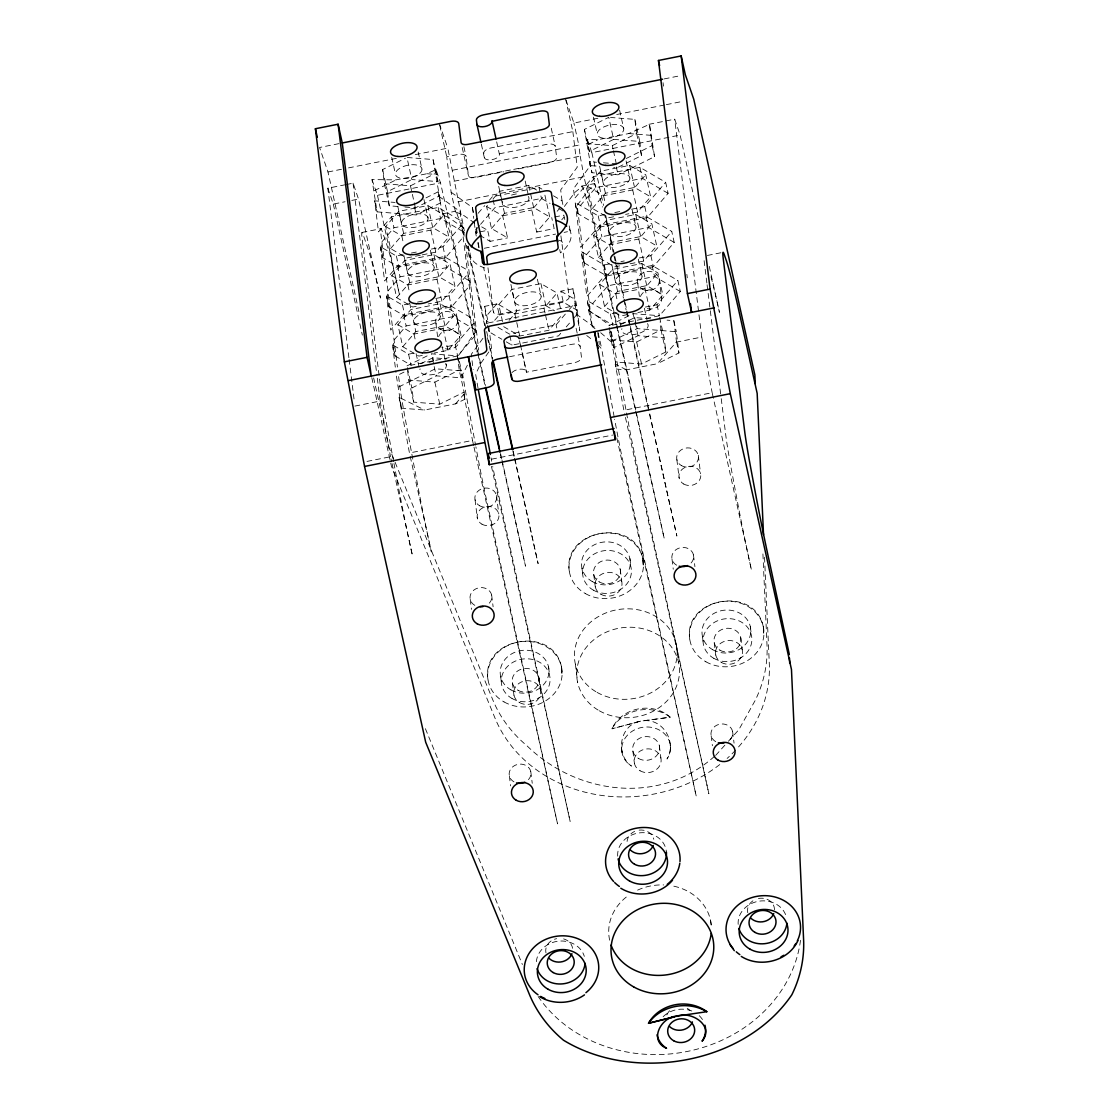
<?xml version="1.0" encoding="UTF-8"?>
<svg xmlns="http://www.w3.org/2000/svg" width="1119" height="1119" viewBox="0 0 1119 1119"><rect width="100%" height="100%" fill="white"/><g stroke="black" fill="none" stroke-linecap="round" stroke-linejoin="round"><path stroke-width="0.75" stroke-dasharray="5 3.75" d="M644.236 720.706C663.609 719.013 676.911 742.834 667.008 759.004A24.45 21.443 -7.1 0 0 659.455 730.092A24.45 21.443 -7.1 0 0 626.136 736.722A24.45 21.443 -7.1 0 0 631.494 766.081C614.779 754.374 619.772 724.455 640.697 721.14L670.239 717.209C652.783 701.291 621.814 707.194 611.939 728.805A37.319 32.731 -7.1 0 1 670.239 717.209L640.697 721.14L611.939 728.805L637.27 722.091M467.364 365.214L462.679 374.417A64.356 2.56 78.7 0 0 467.308 400.938L475.575 445.152M564.368 206.469L575.054 192.23L581.628 186.915A64.356 2.56 78.7 0 1 583.083 188.482L588.258 203.532A64.356 2.56 78.7 0 1 595.196 230.878L616.177 324.384M458.482 355.478L475.029 332.693L473.855 323.209L455.195 344.904L441.879 347.561M482.946 338.288L471.267 354.373L473.155 369.592M476.75 351.925L478.708 349.24L465.364 241.816M403.05 254.698L396.392 256.027L380.334 246.67L382.782 257.706L398.84 267.049L445.446 257.776L464.105 236.081L463.588 231.927L461.154 220.905L438.13 207.491L391.524 216.764L378.502 231.899L374.641 200.833L395.077 202.441M420.38 255.23L406.673 257.957L390.573 248.586L385.691 226.514L398.728 211.351L427.85 205.56L443.949 214.932L448.831 236.99L435.795 252.153L422.087 254.88M463.588 231.927L440.564 218.513L393.972 227.786L380.95 242.935L382.782 257.706M390.573 248.586L403.623 233.409L432.745 227.619L448.831 236.99M409.148 303.781L402.49 305.109L386.433 295.752L388.88 306.788L404.938 316.131L451.544 306.858L470.204 285.149L467.238 269.973L444.215 256.573L397.623 265.846L384.6 280.981L380.334 246.67M416.184 306.354L412.757 307.04L396.672 297.668L391.79 275.596L404.826 260.433L433.948 254.628L450.034 264L454.929 286.072L441.893 301.235L428.185 303.962M385.691 226.514L401.777 235.885L430.899 230.094L443.949 214.932M469.686 281.009L446.663 267.595L400.056 276.869L387.048 292.017L388.88 306.788M396.672 297.668L409.722 282.492L438.844 276.701L454.929 286.072M431.347 249.075L442.998 246.753L461.657 225.045L467.238 269.973M478.149 213.281L484.737 205.616M489.129 200.511L492.416 196.678L539.022 187.405L541.904 189.083M486.583 206.442L502.669 215.813L507.564 237.871L491.479 228.5L486.583 206.442L488.765 203.91M493.101 198.86L499.633 191.279L528.755 185.474L537.526 190.594M479.491 225.59L476.204 229.423L476.722 233.563L474.974 225.688M480.597 224.318L494.864 207.714L541.47 198.441L550.1 203.476M413.582 353.184L408.589 354.177L392.531 344.834L394.979 355.856L411.037 365.214L457.643 355.94L476.302 334.231L473.337 319.055L450.314 305.641L403.707 314.915L390.699 330.063L386.433 295.752M422.283 355.436L418.856 356.108L402.77 346.736L397.874 324.678L410.925 309.515L440.047 303.711L456.132 313.082L461.028 335.154L447.992 350.317L434.284 353.044M391.79 275.596L407.875 284.967L436.997 279.177L450.034 264M475.785 330.091L452.761 316.677L406.155 325.951L393.147 341.085L394.979 355.856M491.479 228.5L504.515 213.337L533.651 207.547L549.737 216.918L536.7 232.081L531.805 210.022L544.841 194.846L549.737 216.918M402.77 346.736L415.806 331.574L444.942 325.783L461.028 335.154M435.781 298.479L449.097 295.836L467.756 274.127L473.337 319.055M397.874 324.678L413.974 334.049L443.096 328.259L456.132 313.082M557.15 211.267L559.304 208.749M604.861 214.54L598.203 215.869L575.18 202.455L577.614 213.491L600.637 226.905L647.244 217.618L668.113 193.349L665.665 182.327L639.928 167.332L593.322 176.606L574.662 198.315L573.474 188.817L590.035 166.032L589.503 161.709L596.455 162.255M613.604 216.778L608.47 217.799L592.385 208.428L587.489 186.355L600.525 171.193L629.661 165.402L645.747 174.774L650.629 196.832L637.592 211.995L625.605 214.386M561.752 219.772L563.92 217.254M668.113 193.349L642.376 178.355L595.77 187.628L577.11 209.337L577.614 213.491M496.794 303.948L485.954 316.551L484.681 306.354L496.794 303.948L499.242 314.971L492.738 322.538M502.543 321.573L498.78 304.606L511.817 289.429L540.953 283.639L557.038 293.01L560.423 308.284M592.385 208.428L605.421 193.251L634.543 187.46L650.629 196.832M509.103 320.342L516.712 311.502L511.817 289.429M609.282 263.958L604.288 264.951L581.265 251.537L583.712 262.559L606.736 275.973L653.342 266.7L674.211 242.431L671.764 231.409L646.027 216.415L599.42 225.688L580.761 247.383L575.18 202.455M619.702 265.86L614.569 266.882L598.469 257.51L593.588 235.438L606.624 220.275L635.746 214.47L651.845 223.856L656.727 245.914L643.691 261.077L629.983 263.804M587.489 186.355L603.575 195.727L632.697 189.936L645.747 174.774M674.211 242.431L648.461 227.437L601.868 236.71L583.209 258.419L583.712 262.559M498.78 304.606L514.866 313.977L544.002 308.173L557.038 293.01M598.469 257.51L611.52 242.333L640.641 236.543L656.727 245.914M631.48 209.239L644.796 206.595L665.665 182.327M503.676 326.664L519.762 336.036L548.883 330.245L561.934 315.068M497.983 327.391L509.495 334.105L556.101 324.832L568.172 310.788M569.263 309.501L574.76 303.123L579.782 330.567L576.649 305.333L572.97 288.786L560.871 291.192L563.319 302.228L576.691 310.005L577.194 314.159L572.816 319.265M617.045 312.705L610.387 314.019L587.363 300.619L589.811 311.642L612.834 325.056L659.441 315.782L680.31 291.513L677.862 280.477L652.111 265.483L605.519 274.756L586.86 296.465L581.265 251.537M627.507 314.593L620.667 315.95L604.568 306.578L599.686 284.52L612.722 269.357L641.844 263.552L657.93 272.924L662.826 294.996L649.789 310.159L636.082 312.886M593.588 235.438L609.673 244.809L638.795 239.018L651.845 223.856M560.731 333.308L558.535 335.868L511.942 345.142L503.298 340.106M566.228 326.93L571.711 320.538M680.31 291.513L654.559 276.519L607.953 285.793L589.293 307.501L589.811 311.642M604.568 306.578L617.618 291.416L646.74 285.625L662.826 294.996M639.243 257.985L650.894 255.678L671.764 231.409M599.686 284.52L615.772 293.891L644.894 288.101L657.93 272.924M645.341 307.068L656.993 304.746L677.862 280.477M455.531 403.875L463.881 394.238L464.986 399.175L455.531 403.875L424.661 410.016L401.483 408.183L399.049 397.301L424.661 410.016M626.458 369.857L615.24 364.109L616.331 369.06L626.458 369.857L657.343 363.717L676.505 341.938L673.862 320.677L667.064 320.146M715.67 755.409L727.28 742.526M728.441 741.24L738.876 729.658L755.269 700.284A141.567 124.167 -7.1 0 0 767.019 645.173L762.794 551.038M714.412 756.402C660.126 805.12 577.432 795.217 526.909 745.73A141.567 124.167 -7.1 0 1 492.752 699.753L389.118 447.768L373.648 377.97M397.972 206.497L389.258 205.812L384.377 183.754L382.614 169.584L405.442 158.227M435.976 169.584L437.949 181.6L411.848 179.544L406.952 157.471L433.067 159.541L440.592 202.861L416.254 214.96L377.089 211.869L372.012 179.586L396.07 179.865L426.954 173.725L435.976 169.584L440.508 182.761L485.464 385.551M374.445 190.608L396.07 179.865M389.258 205.812L387.51 191.643L411.848 179.544M384.377 183.754L410.477 185.81L434.829 173.711M425.975 197.881L438.144 191.825L440.592 202.861M404.924 207.057L415.373 207.882L439.711 195.769M613.646 139.385L589.307 151.485L587.335 139.455L597.868 139.707L628.752 133.567L649.482 124.363L654.573 156.646L618.052 174.802L591.951 172.732L584.412 129.426L608.764 117.313L613.646 139.385L639.76 141.442L641.509 155.611L617.17 167.724L613.688 167.444M588.426 144.407L597.868 139.707M586.174 143.596L612.275 145.652L636.627 133.553L634.865 119.383L610.498 117.453M626.248 158.478L652.125 145.61L649.482 124.363M406.994 365.899L428.297 355.31M404.001 372.109L396.392 375.9L401.483 408.183M420.744 363.787L432.913 357.744L446.831 358.849M398.84 386.922L435.361 368.78L461.462 370.837L462.343 377.928L436.242 375.858L411.89 387.957L413.652 402.127L439.753 404.197L464.105 392.084L459.21 370.025L457.447 355.856L431.347 353.8L436.242 375.858M407.582 370.627L408.757 380.068L434.871 382.125L459.21 370.025M608.806 325.741L633.144 313.642L659.245 315.698M621.017 324.398L634.711 317.586L651.734 318.929M609.589 332.035L615.45 361.969L641.551 364.039L665.903 351.925L664.14 337.77L638.04 335.7L613.688 347.799L612.806 340.722L637.159 328.622L676.31 331.714L678.953 352.961L657.343 363.717M610.554 339.91L636.669 341.966L661.007 329.867L660.028 321.992M443.04 213.757L455.727 211.169M339.015 143.624L319.558 147.484L327.979 171.976L359.297 313.278M664.238 78.903L680.464 75.672M327.979 171.976L341.673 169.249M348.513 167.892L398.154 158.003M415.275 154.604L447.796 148.128L464.343 230.85M566.06 100.178L573.921 123.034L597.882 118.264M616.709 114.516L664.644 104.976M666.351 104.64L683.471 101.228M463.923 234.654A64.356 2.56 78.7 0 0 462.133 228.626L456.958 213.589A64.356 2.56 78.7 0 0 455.503 212.009L451.125 192.23L446.719 156.744L458.063 154.478A7.721 3.693 -12.5 0 1 466.091 156.66L468.455 175.683A6.434 3.077 -12.5 0 0 475.141 177.487L503.886 171.766M565.501 98.542L572.844 131.636L490.863 147.96A7.721 3.693 -12.5 0 0 483.744 153.149L484.289 157.443A7.721 3.693 -12.5 0 0 492.304 159.611A7.721 3.693 -12.5 0 0 499.424 154.422L496.402 140.574M499.34 153.807L547.275 144.281A7.721 3.693 -12.5 0 1 555.29 146.449L556.661 157.499A7.721 3.693 -12.5 0 1 549.555 162.675L515.733 169.417M348.89 357.674L327.839 188.216L344.666 184.859M346.344 184.523L353.072 183.194L358.528 199.07L380.474 298.032A102.962 4.098 78.7 0 0 368.417 249.999L363.213 234.864A64.356 2.56 78.7 0 0 362.318 240.389L380.656 387.999A64.356 2.56 78.7 0 0 386.936 425.835L393.65 461.797M648.908 124.321L674.687 119.187L680.142 135.063L699.417 222.01M452.691 170.2L578.817 145.092L573.921 123.034M327.839 188.216L333.308 204.092L345.072 201.742M351.8 200.413L358.528 199.07M372.012 179.586L377.453 195.307L440.508 182.761M587.335 139.455L591.853 152.632L680.142 135.063M454.062 181.236L512.012 169.71M513.719 169.361L580.188 156.142L578.817 145.092M457.909 201.84L584.034 176.732L617.716 328.65M362.052 232.444L380.978 228.682M502.669 215.813L531.805 210.022M476.274 236.039L475.547 232.738L478.568 232.123M480.079 231.829L487.646 230.318L490.094 241.354L507.564 237.871M554.744 216.974L563.822 215.156L564.927 220.121M411.372 253.048L416.366 252.055M614.849 212.554L619.842 211.561M536.7 232.081L554.171 228.598L551.723 217.576M484.303 248.264L555.611 234.081M564.102 232.388L567.501 231.703M417.471 302.116L422.464 301.123M620.933 261.636L624.262 260.965M707.39 255.454L723.154 252.307M499.242 314.971L516.712 311.502M540.953 283.639L545.834 305.697L563.319 302.228M478.023 388.041A64.356 2.56 78.7 0 1 475.645 374.152L480.96 363.102L491.493 348.135L488.36 322.901L576.649 305.333M423.569 351.198L428.563 350.205M509.537 356.723L572.117 344.274A7.721 3.693 -12.5 0 1 580.132 346.442L581.502 357.493A7.721 3.693 -12.5 0 1 574.397 362.682L526.476 372.221L521.342 349.044M354.905 406.085L380.138 401.064L377.131 376.865M675.974 342.204L701.753 337.071L674.687 119.187M366.99 461.42L390.531 456.734L391.664 461.853M473.645 445.53L472.512 440.424L409.456 452.971L399.049 397.301M721.237 398.672L725.741 434.927A64.356 2.56 78.7 0 0 732.008 472.777L735.84 493.241A102.962 4.098 78.7 0 0 751.464 570.033L712.16 392.727L623.87 410.295L615.24 364.109M491.619 459.168L612.639 435.081M581.852 186.076L594.399 183.628M628.752 133.567L651.929 135.399M603.421 162.801L615.604 163.766M591.07 165.654L598.022 166.199M426.954 173.725L437.081 174.522M455.503 212.009L462.525 214.624L474.68 223.045M438.144 191.825L442.886 215.086L449.041 217.715L463.63 227.954L464.287 233.144M553.415 195.797L562.046 200.819L563.095 205.546M558.731 208.498L563.053 211.015M481.702 226.863L487.646 230.318M479.687 235.298L490.094 241.354M560.871 291.192L574.243 298.983L576.691 310.005M545.834 305.697L554.618 310.816M486.849 323.811L486.471 320.691L490.779 323.209M487.52 325.419L488.919 331.728L501.858 339.267M451.125 192.23L472.4 207.491L474.246 215.757M438.69 196.147L459.965 211.407L461.154 220.905M587.363 300.619L588.552 310.103L609.827 325.363M576.103 314.019L595.965 328.259M588.552 310.103L592.217 326.65L595.042 328.678M600.679 332.721L614.023 344.302A64.356 2.56 78.7 0 0 618.667 370.823L628.514 423.541A64.356 2.56 78.7 0 0 637.676 468.791L708.873 793.735L624.626 413.708M586.72 335.546L593.49 340.708M597.602 344.568L601.77 349.058A64.356 2.56 78.7 0 0 606.05 373.326L614.317 417.555M425.402 728.693L522.391 964.508M439.375 123.65L447.796 148.128M615.058 260.671L607.813 228.374A64.356 2.56 78.7 0 0 605.015 216.345M615.436 262.378L623.451 298.074M623.829 299.766L626.122 309.977M626.5 311.669L676.869 536.071L649.663 413.373M616.555 326.077L635.256 409.386M635.634 411.079L664.252 538.589L618.094 330.357M484.709 325.685L469.071 255.985A64.356 2.56 78.7 0 0 466.609 245.313M487.38 337.574L492.346 359.675M512.95 451.475L514.097 456.58M514.474 458.286L538.127 563.682L513.159 451.027M477.449 351.995L456.454 258.489A64.356 2.56 78.7 0 0 449.516 231.129L444.355 216.093A64.356 2.56 78.7 0 0 442.886 215.086M477.827 353.688L485.073 385.985M500.333 453.992L525.51 566.186L500.585 453.713M699.795 223.716L700.928 228.822M709.25 266.336L719.447 312.355A102.962 4.098 78.7 0 0 710.481 274.812M652.125 145.61L654.573 156.646M634.865 119.383L639.76 141.442M636.627 133.553L641.509 155.611M639.928 167.332L642.376 178.355M673.862 320.677L676.31 331.714M676.505 341.938L678.953 352.961M644.796 206.595L647.244 217.618M646.027 216.415L648.461 227.437M619.618 110.18L623.759 128.853A13.512 6.462 -12.5 0 1 604.596 138.378A13.512 6.462 -12.5 0 1 603.211 127.23A13.512 6.462 -12.5 0 1 623.759 128.853M650.894 255.678L653.342 266.7M652.111 265.483L654.559 276.519M629.661 165.402L634.543 187.46M632.697 189.936L637.592 211.995M626.094 160.954L629.857 177.935A13.512 6.462 -12.5 0 1 610.68 187.46A13.512 6.462 -12.5 0 1 609.296 176.298A13.512 6.462 -12.5 0 1 629.857 177.935M656.993 304.746L659.441 315.782M659.623 317.404L664.14 337.77M635.746 214.47L640.641 236.543M661.007 329.867L665.903 351.925M638.795 239.018L643.691 261.077M632.193 210.036L635.956 227.003A13.512 6.462 -12.5 0 1 616.779 236.543A13.512 6.462 -12.5 0 1 615.394 225.381A13.512 6.462 -12.5 0 1 635.956 227.003M641.844 263.552L646.74 285.625M638.292 259.118L642.054 276.085A13.512 6.462 -12.5 0 1 622.877 285.625A13.512 6.462 -12.5 0 1 621.493 274.463A13.512 6.462 -12.5 0 1 642.054 276.085M644.894 288.101L649.789 310.159M612.275 145.652L613.03 149.051M613.408 150.743L617.17 167.724M616.303 166.927L618.052 174.802M644.39 308.201L647.397 321.768M593.518 117.145L597.28 134.126M634.711 317.586L637.159 328.622M633.144 313.642L638.04 335.7M599.616 166.227L603.379 183.208M600.525 171.193L605.421 193.251M636.669 341.966L641.551 364.039M603.575 195.727L605.463 204.218M591.853 152.632L603.575 205.462M605.701 215.31L614.527 254.88M614.904 256.587L616.415 263.413M616.793 265.105L624.724 300.899M625.101 302.606L630.011 324.762M630.389 326.454L649.286 411.666M606.624 220.275L611.52 242.333M584.412 129.426L589.307 151.485M609.673 244.809L611.184 251.607M593.322 176.606L595.77 187.628M589.503 161.709L591.951 172.732M611.799 264.392L615.562 281.359M612.722 269.357L617.618 291.416M615.772 293.891L617.268 300.675M598.203 215.869L600.637 226.905M599.42 225.688L601.868 236.71M617.898 313.474L621.66 330.441M604.288 264.951L606.736 275.973M605.519 274.756L607.953 285.793M610.387 314.019L612.834 325.056M611.226 331.672L614.023 344.302M610.708 331.266L612.806 340.722M609.17 327.433L613.688 347.799M598.119 332.581L601.77 349.058M551.261 128.251L555.29 146.449M616.793 437.823L696.256 796.252L625.059 471.309A64.356 2.56 78.7 0 1 615.898 426.045L614.625 419.247M569.207 225.898L571.04 234.165M560.899 235.857L569.151 297.081A6.434 3.077 -12.5 0 1 563.235 301.403L500.165 313.949A6.434 3.077 -12.5 0 1 493.479 312.131L483.576 267.455M559.71 249.607L560.437 252.908A51.474 24.646 -12.5 0 0 568.858 228.598M576.103 328.245L580.132 346.442M539.022 187.405L541.47 198.441M528.755 185.474L533.651 207.547M525.189 181.04L528.21 194.622M556.101 324.832L556.786 327.979M537.386 279.19L541.148 296.171A13.512 6.462 -12.5 0 1 521.986 305.697A13.512 6.462 -12.5 0 1 520.601 294.549A13.512 6.462 -12.5 0 1 541.148 296.171M544.002 308.173L545.121 313.264M545.499 314.971L548.883 330.245M498.71 186.313L501.718 199.881M499.633 191.279L504.515 213.337M481.352 144.197L484.289 157.443M493.115 199.839L494.864 207.714M510.907 284.464L514.67 301.445M514.866 313.977L519.762 336.036M520.531 345.128L526.476 372.221M519.496 340.777L520.964 347.394M509.844 335.686L511.942 345.142M463.895 146.729L466.091 156.66M462.217 147.54L468.455 175.683M477.743 242.655L478.848 247.621M484.681 306.354L488.36 322.901M486.471 320.691L487.171 323.839M468.301 245.97L470.134 254.251M467.742 246.208L486.289 329.853M486.667 331.56L492.724 358.863M439.739 125.3L446.719 156.744M433.067 159.541L437.949 181.6M438.13 207.491L440.564 218.513M442.998 246.753L445.446 257.776M491.423 466.329L570.13 821.346L498.934 496.402A64.356 2.56 78.7 0 1 492.71 466.413M444.215 256.573L446.663 267.595M418.198 152.044L421.961 169.011A13.512 6.462 -12.5 0 1 402.784 178.536A13.512 6.462 -12.5 0 1 401.399 167.388A13.512 6.462 -12.5 0 1 421.961 169.011M449.097 295.836L451.544 306.858M450.314 305.641L452.761 316.677M427.85 205.56L432.745 227.619M430.899 230.094L435.795 252.153M423.919 199.42L428.059 218.093A13.512 6.462 -12.5 0 1 408.883 227.619A13.512 6.462 -12.5 0 1 407.498 216.457A13.512 6.462 -12.5 0 1 428.059 218.093M459.363 361.381L461.462 370.837M455.195 344.904L457.643 355.94M457.825 357.548L462.343 377.928M433.948 254.628L438.844 276.701M436.997 279.177L441.893 301.235M430.395 250.194L434.158 267.161A13.512 6.462 -12.5 0 1 414.981 276.701A13.512 6.462 -12.5 0 1 413.596 265.539A13.512 6.462 -12.5 0 1 434.158 267.161M474.022 447.236L557.528 823.864L486.317 498.906A64.356 2.56 78.7 0 1 477.17 453.657L475.897 446.859M440.047 303.711L444.942 325.783M443.096 328.259L447.992 350.317M436.494 299.277L440.257 316.243A13.512 6.462 -12.5 0 1 421.08 325.783A13.512 6.462 -12.5 0 1 419.695 314.621A13.512 6.462 -12.5 0 1 440.257 316.243M410.477 185.81L413.862 201.084M414.24 202.791L415.373 207.882M414.506 207.085L416.254 214.96M442.215 346.652L446.341 365.326M391.706 157.303L395.469 174.284M432.913 357.744L433.612 360.891M397.804 206.386L401.567 223.352M398.728 211.351L403.623 233.409M434.871 382.125L439.753 404.197M401.777 235.885L403.274 242.683M403.903 255.468L407.666 272.435M404.826 260.433L409.722 282.492M382.614 169.584L387.51 191.643M407.875 284.967L409.75 293.458M391.524 216.764L393.972 227.786M409.624 302.843L415.806 331.574M413.974 334.049L415.471 340.833M396.392 256.027L398.84 267.049M397.623 265.846L400.056 276.869M416.1 353.632L419.107 367.2M402.49 305.109L404.938 316.131M377.453 195.307L399.385 294.269A102.962 4.098 78.7 0 0 387.342 246.236L382.125 231.087A64.356 2.56 78.7 0 0 381.243 236.627L397.441 367.06M403.707 314.915L406.155 325.951M374.641 200.833L377.089 211.869M408.589 354.177L411.037 365.214M407.372 367.591L411.89 387.957M408.757 380.068L413.652 402.127M410.211 456.384L431.388 551.933A102.962 4.098 78.7 0 1 415.778 475.155L405.861 422.073A64.356 2.56 78.7 0 1 399.581 384.223L398.294 373.928M392.042 463.56L412.477 555.695A102.962 4.098 78.7 0 1 396.853 478.918L393.972 463.504M333.308 204.092L362.36 335.127M371.788 377.676L391.412 466.175L495.032 718.16A141.567 124.167 -7.1 0 0 720.636 763.871M701.753 337.071L712.16 392.727M580.188 156.142L584.034 176.732M463.881 394.238L472.512 440.424M380.138 401.064L390.531 456.734M621.395 747.562L622.024 752.541M763.284 626.724C754.835 584.132 680.632 598.022 690.129 641.271M750.359 626.78L751.436 635.368M706.872 283.009L704.508 264.028A64.356 2.56 78.7 0 1 704.005 259.09M707.082 284.744L721.014 396.951M740.708 637.494L742.233 649.761M663.049 82.68L663.483 86.135M686.856 274.351L687.29 277.806M698.298 455.349L700.578 473.757M732.595 731.42L734.05 743.142M714.23 642.768L715.754 655.035M659.161 278.841L661.455 297.248M693.458 554.912L694.913 566.634M702.438 636.319L703.501 644.908M676.855 459.629L679.135 478.023M711.152 735.701L712.397 745.73M637.718 283.107L639.383 296.493M672.015 559.178L673.26 569.221M676.254 644.04L678.548 662.448M710.551 920.112L711.376 926.798A51.474 45.152 -7.1 0 0 670.365 885.535M642.824 558.549C634.361 515.957 560.171 529.846 569.669 573.096M615.45 361.969L616.331 369.06M659.371 745.827L660.895 758.095M629.899 558.605L630.962 567.193M572.844 131.636L577.25 167.137L560.689 189.922L562.046 200.819M597.812 332.665L599.28 344.484M592.217 326.65L577.152 205.364L588.608 189.936L594.231 184.971A64.356 2.56 78.7 0 1 595.7 185.978L600.875 201.014A64.356 2.56 78.7 0 1 602.665 207.043M620.248 569.319L621.772 581.586M632.892 751.101L634.417 763.368M572.97 288.786L574.243 298.983M593.755 574.593L595.28 586.86M581.978 568.144L583.041 576.733M575.362 664.113L577.642 682.52M561.486 666.882C553.024 624.29 478.834 638.18 488.332 681.429M548.562 666.938L549.639 675.526M487.968 267.777L493.479 312.131M538.91 677.652L540.435 689.919M476.498 227.409L477.533 235.815M478.373 242.543L479.002 247.593M488.569 328.958L488.919 331.728M472.4 207.491L473.757 218.387M474.274 222.527L475.547 232.738M496.5 495.507L498.78 513.915M530.784 771.578L532.238 783.3M512.432 682.926L513.943 695.193M457.363 318.999L459.657 337.406M491.661 595.07L493.115 606.792M500.641 676.477L501.704 685.066M464.105 392.084L464.986 399.175M475.057 499.787L477.337 518.181M509.355 775.859L510.6 785.888M435.92 323.265L437.585 336.651M470.218 599.336L471.463 609.379M392.531 344.834L395.958 372.445M353.072 183.194L376.907 375.131M349.114 359.395L353.184 392.251M353.408 393.986L354.261 400.896M670.253 745.002L670.533 748.457M764.529 557.248L769.299 663.581A141.567 124.167 -7.1 0 1 736.666 749.031M609.645 940.184A51.474 45.152 -7.1 0 1 629.004 895.018M637.592 890.123A51.474 45.152 -7.1 0 1 663.707 884.933M735.533 750.234A141.567 124.167 -7.1 0 1 727.126 758.416M438.606 336.707A10.938 9.595 -7.1 0 1 453.377 330.637A10.938 9.595 -7.1 0 1 458.482 343.939A10.938 9.595 -7.1 0 1 442.816 347.687M640.404 296.549A10.938 9.595 -7.1 0 1 655.174 290.478A10.938 9.595 -7.1 0 1 660.28 303.781A10.938 9.595 -7.1 0 1 644.614 307.529M627.074 841.446A13.512 11.847 -7.1 0 1 634.627 831.389M639.131 830.13A13.512 11.847 -7.1 0 1 653.776 839.264M617.688 856.161A24.45 21.443 -7.1 0 1 640.586 832.76A24.45 21.443 -7.1 0 1 666.42 852.174M536.379 961.683A24.45 21.443 -7.1 0 1 558.451 941.177A24.45 21.443 -7.1 0 1 584.328 956.367M738.162 924.336A24.45 21.443 -7.1 0 1 759.451 901.117A24.45 21.443 -7.1 0 1 786.489 917.566M663.133 1016.723A24.45 21.443 -7.1 0 1 691.794 1011.016M699.263 1015.716A24.45 21.443 -7.1 0 1 702.83 1020.122M513.957 781.859A10.938 9.595 -7.1 0 1 511.579 767.9A10.938 9.595 -7.1 0 1 527.664 766.599A10.938 9.595 -7.1 0 1 527.231 780.768M800.505 940.282A141.567 124.167 -7.1 0 1 689.15 1051.063A141.567 124.167 -7.1 0 1 538.001 996.246M545.96 952.856A13.512 11.847 -7.1 0 1 556.633 938.645M563.598 938.883A13.512 11.847 -7.1 0 1 572.662 950.674M666.91 1014.891A13.512 11.847 -7.1 0 1 670.827 1009.688M687.22 1008.345A13.512 11.847 -7.1 0 1 689.85 1010.331M747.758 912.698A13.512 11.847 -7.1 0 1 755.087 899.564M758.43 898.487A13.512 11.847 -7.1 0 1 774.46 910.516M474.834 605.351A10.938 9.595 -7.1 0 1 472.456 591.391A10.938 9.595 -7.1 0 1 488.527 590.077A10.938 9.595 -7.1 0 1 488.094 604.26M676.631 565.193A10.938 9.595 -7.1 0 1 674.253 551.233A10.938 9.595 -7.1 0 1 690.325 549.919A10.938 9.595 -7.1 0 1 689.905 564.102M715.754 741.701A10.938 9.595 -7.1 0 1 713.39 727.742A10.938 9.595 -7.1 0 1 729.462 726.441A10.938 9.595 -7.1 0 1 729.029 740.61M558.885 240.445A6.434 3.077 -12.5 0 1 562.367 242.473M484.765 267.973A51.474 24.646 -12.5 0 1 470.414 249.663M512.04 372.571A7.721 3.693 -12.5 0 1 520.349 369.158A7.721 3.693 -12.5 0 1 526.392 371.606M491.703 461.28A64.356 2.56 78.7 0 1 491.045 457.853M528.294 196.426A13.512 6.462 -12.5 0 1 516.516 207.085A13.512 6.462 -12.5 0 1 502.711 201.518M511.509 195.112A13.512 6.462 -12.5 0 1 518.363 193.741M445.684 363.745A13.512 6.462 -12.5 0 1 433.906 374.403A13.512 6.462 -12.5 0 1 420.101 368.836M428.899 362.416A13.512 6.462 -12.5 0 1 432.312 361.521M647.495 323.587A13.512 6.462 -12.5 0 1 635.704 334.245A13.512 6.462 -12.5 0 1 621.912 328.678M763.69 632.669L763.2 626.108L763.801 634.641L763.69 632.669M643.215 564.48L642.74 557.933L643.327 566.466L643.215 564.48M561.892 672.827L561.402 666.267L561.99 674.799L561.892 672.827M597.056 692.381A51.474 45.152 -7.1 0 0 677.065 655.804A51.474 45.152 -7.1 0 0 603.295 614.051A51.474 45.152 -7.1 0 0 597.056 692.381M504.054 701.921A37.319 32.731 -7.1 0 0 562.074 675.4A37.319 32.731 -7.1 0 0 508.586 645.131A37.319 32.731 -7.1 0 0 504.054 701.921M585.391 593.588A37.319 32.731 -7.1 0 0 643.411 567.067A37.319 32.731 -7.1 0 0 589.923 536.798A37.319 32.731 -7.1 0 0 585.391 593.588M705.865 661.763A37.319 32.731 -7.1 0 0 763.871 635.242A37.319 32.731 -7.1 0 0 710.383 604.973A37.319 32.731 -7.1 0 0 705.865 661.763M479.659 505.788A10.938 9.595 -7.1 0 0 496.668 498.011A10.938 9.595 -7.1 0 0 480.988 489.143A10.938 9.595 -7.1 0 0 479.659 505.788M440.536 329.28A10.938 9.595 -7.1 0 0 457.531 321.503A10.938 9.595 -7.1 0 0 441.865 312.635A10.938 9.595 -7.1 0 0 440.536 329.28M642.334 289.122A10.938 9.595 -7.1 0 0 659.343 281.345A10.938 9.595 -7.1 0 0 643.663 272.476A10.938 9.595 -7.1 0 0 642.334 289.122M681.471 465.63A10.938 9.595 -7.1 0 0 698.466 457.853A10.938 9.595 -7.1 0 0 682.8 448.985A10.938 9.595 -7.1 0 0 681.471 465.63M599.336 710.789A51.474 45.152 -7.1 0 0 679.359 674.211A51.474 45.152 -7.1 0 0 605.589 632.459A51.474 45.152 -7.1 0 0 599.336 710.789M600.973 594.287A13.512 11.847 -7.1 0 0 621.982 584.678A13.512 11.847 -7.1 0 0 602.623 573.725A13.512 11.847 -7.1 0 0 600.973 594.287M519.65 702.62A13.512 11.847 -7.1 0 0 540.645 693.011A13.512 11.847 -7.1 0 0 521.286 682.058A13.512 11.847 -7.1 0 0 519.65 702.62M640.11 770.795A13.512 11.847 -7.1 0 0 661.119 761.186A13.512 11.847 -7.1 0 0 641.746 750.234A13.512 11.847 -7.1 0 0 640.11 770.795M721.447 662.462A13.512 11.847 -7.1 0 0 742.443 652.853A13.512 11.847 -7.1 0 0 723.084 641.9A13.512 11.847 -7.1 0 0 721.447 662.462M481.953 524.196A10.938 9.595 -7.1 0 0 498.948 516.418A10.938 9.595 -7.1 0 0 483.282 507.55A10.938 9.595 -7.1 0 0 481.953 524.196M683.751 484.037A10.938 9.595 -7.1 0 0 700.76 476.26A10.938 9.595 -7.1 0 0 685.08 467.392A10.938 9.595 -7.1 0 0 683.751 484.037M599.448 582.006A13.512 11.847 -7.1 0 0 620.458 572.41A13.512 11.847 -7.1 0 0 601.099 561.444A13.512 11.847 -7.1 0 0 599.448 582.006M512.012 698.48A24.45 21.443 -7.1 0 0 550.016 681.107A24.45 21.443 -7.1 0 0 514.978 661.273A24.45 21.443 -7.1 0 0 512.012 698.48M518.125 690.339A13.512 11.847 -7.1 0 0 539.12 680.744A13.512 11.847 -7.1 0 0 519.762 669.791A13.512 11.847 -7.1 0 0 518.125 690.339M593.35 590.147A24.45 21.443 -7.1 0 0 631.354 572.774A24.45 21.443 -7.1 0 0 596.315 552.94A24.45 21.443 -7.1 0 0 593.35 590.147M713.81 658.322A24.45 21.443 -7.1 0 0 751.814 640.949A24.45 21.443 -7.1 0 0 716.775 621.115A24.45 21.443 -7.1 0 0 713.81 658.322M719.923 650.181A13.512 11.847 -7.1 0 0 740.932 640.586A13.512 11.847 -7.1 0 0 721.559 629.633A13.512 11.847 -7.1 0 0 719.923 650.181M638.585 758.514A13.512 11.847 -7.1 0 0 659.595 748.919A13.512 11.847 -7.1 0 0 640.222 737.967A13.512 11.847 -7.1 0 0 638.585 758.514M510.949 689.891A24.45 21.443 -7.1 0 0 548.953 672.519A24.45 21.443 -7.1 0 0 513.915 652.685A24.45 21.443 -7.1 0 0 510.949 689.891M712.747 649.733A24.45 21.443 -7.1 0 0 750.751 632.361A24.45 21.443 -7.1 0 0 715.712 612.527A24.45 21.443 -7.1 0 0 712.747 649.733M592.273 581.558A24.45 21.443 -7.1 0 0 630.291 564.186A24.45 21.443 -7.1 0 0 595.252 544.352A24.45 21.443 -7.1 0 0 592.273 581.558"/><path stroke-width="1.5" d="M797.931 940.631C788.433 961.221 760.109 968.369 741.268 956.409M672.491 880.303C660.028 894.934 637.103 898.305 620.793 888.234M584.482 994.875C571.473 1003.981 553.429 1004.946 539.75 996.735M706.816 1011.688A37.319 32.731 -7.1 0 0 648.516 1023.284C661.119 1005.212 688.185 1000.456 706.816 1011.688L677.331 1016.08C661.301 1016.43 648.153 1040.614 666.546 1048.279A24.45 21.443 -7.1 0 1 657.091 1034.753M673.904 1016.961L648.516 1023.284L677.331 1016.08C691.724 1010.737 714.859 1026.095 702.075 1041.216A24.45 21.443 -7.1 0 0 704.984 1025.214M690.507 303.711L691.584 312.355L687.416 293.598L658.462 60.468L681.163 55.95L710.117 289.08L730.315 393.664L791.469 669.456L803.596 939.652A141.567 124.167 -7.1 0 1 791.846 994.763C744.653 1064.309 633.997 1083.29 563.486 1040.208A141.567 124.167 -7.1 0 1 529.329 994.231L425.696 742.247L364.556 466.455L344.358 361.857L315.404 128.741L338.106 124.223L342.26 142.966L371.214 376.096L367.06 357.339L338.106 124.223M342.26 142.966L450.733 121.384A7.721 3.693 -12.5 0 1 458.748 123.566L461.112 142.575A6.434 3.077 -12.5 0 0 467.798 144.393L542.211 129.58A7.721 3.693 -12.5 0 0 549.331 124.405L547.96 113.355A7.721 3.693 -12.5 0 0 539.931 111.187L492.08 121.328A7.721 3.693 -12.5 0 1 484.975 126.517A7.721 3.693 -12.5 0 1 476.946 124.349L476.414 120.055A7.721 3.693 -12.5 0 1 483.52 114.865L662.616 79.225M344.358 361.857L367.06 357.339M687.416 293.598L710.117 289.08M348.513 380.614L479.687 354.513A7.721 3.693 -12.5 0 0 486.793 349.324L484.443 330.315A6.434 3.077 -12.5 0 1 490.36 325.993L564.773 311.18A7.721 3.693 -12.5 0 1 572.802 313.348L574.173 324.398A7.721 3.693 -12.5 0 1 567.067 329.587L519.062 338.511A7.721 3.693 -12.5 0 0 511.033 336.329A7.721 3.693 -12.5 0 0 503.928 341.519L511.789 378.907A7.721 3.693 -12.5 0 0 519.817 381.089L601.798 364.766M714.286 307.837L512.488 347.995A7.721 3.693 -12.5 0 1 504.459 345.813M507.844 357.059L497.703 359.087A6.434 3.077 -12.5 0 0 491.773 363.409L494.136 382.418A7.721 3.693 -12.5 0 1 487.031 387.608L475.673 389.874L468.343 356.779L489.269 464.665L615.394 439.571L614.415 431.682M364.556 466.455L484.373 442.606M598.133 348.219L594.469 331.672L610.498 417.513L730.315 393.664M489.269 464.665L487.898 453.629L614.023 428.535M729.868 944.394L734.316 950.674M487.898 453.629L489.409 458.035M492.724 361.381L512.572 449.782M485.45 387.692L499.955 452.286M681.163 55.95L685.318 74.707L693.738 99.185L754.877 374.991L755.269 383.705M658.462 60.468L659.595 65.587M610.498 417.513L615.394 439.571M552.744 203.896A51.474 24.646 -12.5 0 1 556.772 236.361L558.143 247.425A6.434 3.077 -12.5 0 1 552.226 251.747L489.157 264.308A6.434 3.077 -12.5 0 1 482.471 262.489L481.1 251.425A51.474 24.646 -12.5 0 1 477.072 218.96L475.687 207.896A6.434 3.077 -12.5 0 1 481.618 203.574L544.673 191.013A6.434 3.077 -12.5 0 1 551.373 192.832L558.325 235.829M556.772 236.361L557.877 241.326M492.01 120.712L496.039 138.924M476.946 124.349L480.974 142.547M477.072 218.96L480.736 235.508L484.345 264.546M481.1 251.425L484.037 264.657M493.101 360.57L512.782 449.32M485.842 387.258L499.452 448.607M315.404 128.741L317.292 137.259M511.257 374.613L511.789 378.907M487.548 264.364L486.695 257.538A6.434 3.077 -12.5 0 1 492.626 253.216L555.681 240.655A6.434 3.077 -12.5 0 1 557.332 240.445M474.624 381.425L475.673 389.874M789.329 654.545L770.376 566.256A102.962 4.098 78.7 0 1 754.752 489.479L750.933 469.015A64.356 2.56 78.7 0 1 744.653 431.165L723.433 260.265A64.356 2.56 78.7 0 1 724.315 254.726L726.315 260.559A102.962 4.098 78.7 0 1 738.372 308.592L757.171 393.384L763.508 534.588M789.496 658.028L789.72 663.259M711.194 933.554A51.474 45.152 -7.1 0 1 665.134 975.027A51.474 45.152 -7.1 0 1 611.058 945.065M653.286 845.404A13.512 11.847 -7.1 0 1 630.347 849.964M666.42 852.174A24.45 21.443 -7.1 0 1 645.131 875.394A24.45 21.443 -7.1 0 1 618.094 858.93M585.069 963.319A24.45 21.443 -7.1 0 1 562.997 983.825A24.45 21.443 -7.1 0 1 537.12 968.62M786.881 923.161A24.45 21.443 -7.1 0 1 764.795 943.667A24.45 21.443 -7.1 0 1 738.918 928.462M679.806 863.253A37.319 32.731 -7.1 0 1 667.246 884.36M619.366 886.444A37.319 32.731 -7.1 0 1 614.695 882.597M613.66 881.534A37.319 32.731 -7.1 0 1 631.787 829.291A37.319 32.731 -7.1 0 1 679.988 861.546M538.029 994.777A37.319 32.731 -7.1 0 1 533.945 947.317A37.319 32.731 -7.1 0 1 588.146 944.968A37.319 32.731 -7.1 0 1 585.922 992.693M544.841 998.442A37.319 32.731 -7.1 0 1 540.645 996.4M733.141 948.604A37.319 32.731 -7.1 0 1 759.395 895.969A37.319 32.731 -7.1 0 1 797.315 940.855M795.861 943.471A37.319 32.731 -7.1 0 1 794.168 945.947M783.832 955.248A37.319 32.731 -7.1 0 1 781.034 956.801M739.827 954.619A37.319 32.731 -7.1 0 1 736.246 951.793M524.853 782.223A10.938 9.595 -7.1 0 1 516.502 782.908M571.949 953.738A13.512 11.847 -7.1 0 1 549.009 958.298M692.423 1021.913A13.512 11.847 -7.1 0 1 669.484 1026.473M773.747 913.58A13.512 11.847 -7.1 0 1 750.821 918.139M483.016 606.582A10.938 9.595 -7.1 0 1 480.177 606.82M687.528 565.557A10.938 9.595 -7.1 0 1 679.177 566.242M723.951 742.932A10.938 9.595 -7.1 0 1 718.314 742.75M471.365 246.837A51.474 24.646 -12.5 0 1 480.736 235.508M556.409 220.443A51.474 24.646 -12.5 0 1 566.704 226.136M490.402 454.468A64.356 2.56 78.7 0 1 489.772 451.153L479.925 398.434A64.356 2.56 78.7 0 1 478.331 389.72M633.634 986.86A51.474 45.152 -7.1 0 0 713.656 950.283A51.474 45.152 -7.1 0 0 639.886 908.53A51.474 45.152 -7.1 0 0 633.634 986.86M634.515 864.218A13.512 11.847 -7.1 0 0 655.51 854.622A13.512 11.847 -7.1 0 0 636.151 843.656A13.512 11.847 -7.1 0 0 634.515 864.218M553.178 972.551A13.512 11.847 -7.1 0 0 574.187 962.955A13.512 11.847 -7.1 0 0 554.814 951.989A13.512 11.847 -7.1 0 0 553.178 972.551M754.975 932.393A13.512 11.847 -7.1 0 0 775.985 922.797A13.512 11.847 -7.1 0 0 756.612 911.831A13.512 11.847 -7.1 0 0 754.975 932.393M673.638 1040.726A13.512 11.847 -7.1 0 0 694.647 1031.131A13.512 11.847 -7.1 0 0 675.289 1020.164A13.512 11.847 -7.1 0 0 673.638 1040.726M629.465 880.947A24.45 21.443 -7.1 0 0 667.47 863.574A24.45 21.443 -7.1 0 0 632.431 843.74A24.45 21.443 -7.1 0 0 629.465 880.947M548.128 989.28A24.45 21.443 -7.1 0 0 586.146 971.907A24.45 21.443 -7.1 0 0 551.094 952.073A24.45 21.443 -7.1 0 0 548.128 989.28M749.926 949.122A24.45 21.443 -7.1 0 0 787.944 931.749A24.45 21.443 -7.1 0 0 752.905 911.915A24.45 21.443 -7.1 0 0 749.926 949.122M516.251 800.267A10.938 9.595 -7.1 0 0 533.245 792.49A10.938 9.595 -7.1 0 0 517.565 783.622A10.938 9.595 -7.1 0 0 516.251 800.267M477.114 623.759A10.938 9.595 -7.1 0 0 494.122 615.982A10.938 9.595 -7.1 0 0 478.442 607.113A10.938 9.595 -7.1 0 0 477.114 623.759M678.911 583.6A10.938 9.595 -7.1 0 0 695.92 575.823A10.938 9.595 -7.1 0 0 680.24 566.955A10.938 9.595 -7.1 0 0 678.911 583.6M718.048 760.109A10.938 9.595 -7.1 0 0 735.043 752.332A10.938 9.595 -7.1 0 0 719.377 743.464A10.938 9.595 -7.1 0 0 718.048 760.109M410.086 254.642A13.512 6.462 -12.5 0 0 429.262 245.103A13.512 6.462 -12.5 0 0 408.701 243.48A13.512 6.462 -12.5 0 0 410.086 254.642M504.893 185.474A13.512 6.462 -12.5 0 0 524.07 175.949A13.512 6.462 -12.5 0 0 503.508 174.326A13.512 6.462 -12.5 0 0 504.893 185.474M611.897 214.484A13.512 6.462 -12.5 0 0 631.06 204.945A13.512 6.462 -12.5 0 0 610.512 203.322A13.512 6.462 -12.5 0 0 611.897 214.484M517.09 283.639A13.512 6.462 -12.5 0 0 536.267 274.099A13.512 6.462 -12.5 0 0 515.705 272.476A13.512 6.462 -12.5 0 0 517.09 283.639M416.184 303.711A13.512 6.462 -12.5 0 0 435.361 294.185A13.512 6.462 -12.5 0 0 414.799 292.563A13.512 6.462 -12.5 0 0 416.184 303.711M617.982 263.552A13.512 6.462 -12.5 0 0 637.159 254.027A13.512 6.462 -12.5 0 0 616.597 252.404A13.512 6.462 -12.5 0 0 617.982 263.552M605.799 165.402A13.512 6.462 -12.5 0 0 624.962 155.863A13.512 6.462 -12.5 0 0 604.414 154.24A13.512 6.462 -12.5 0 0 605.799 165.402M404.001 205.56A13.512 6.462 -12.5 0 0 423.164 196.021A13.512 6.462 -12.5 0 0 402.602 194.398A13.512 6.462 -12.5 0 0 404.001 205.56M397.902 156.478A13.512 6.462 -12.5 0 0 417.065 146.939A13.512 6.462 -12.5 0 0 396.518 145.316A13.512 6.462 -12.5 0 0 397.902 156.478M599.7 116.32A13.512 6.462 -12.5 0 0 618.877 106.795A13.512 6.462 -12.5 0 0 598.315 105.158A13.512 6.462 -12.5 0 0 599.7 116.32M624.08 312.635A13.512 6.462 -12.5 0 0 643.257 303.109A13.512 6.462 -12.5 0 0 622.696 301.473A13.512 6.462 -12.5 0 0 624.08 312.635M422.283 352.793A13.512 6.462 -12.5 0 0 441.459 343.267A13.512 6.462 -12.5 0 0 420.898 341.631A13.512 6.462 -12.5 0 0 422.283 352.793"/></g></svg>
